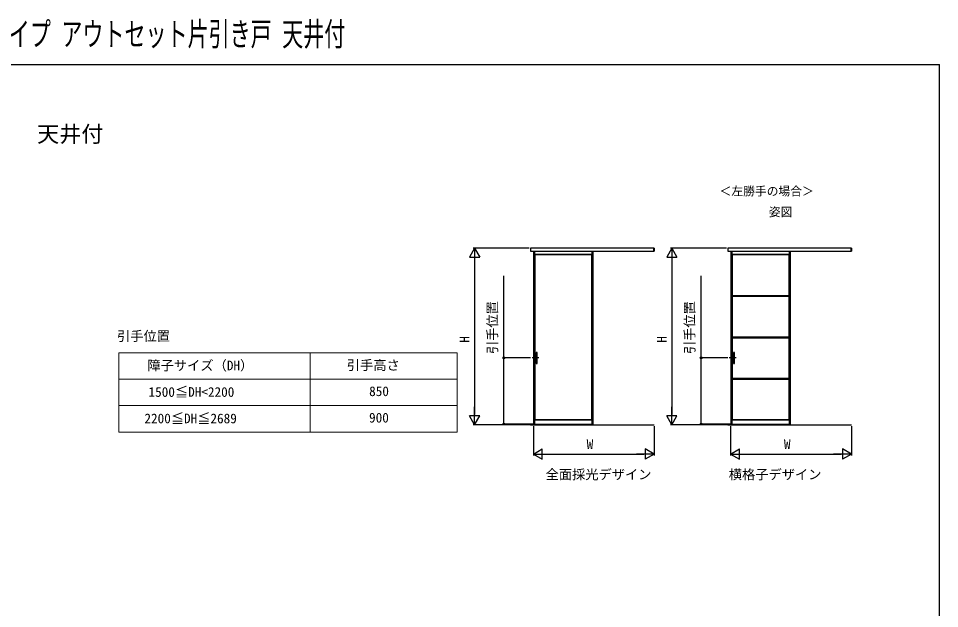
# Model space of a CAD drawing. Units: millimetres, scale not verified. Extents: x -525 to 525, y -783 to 779.
# Drawn here: x -101 to 525, y 377 to 779 of the extents above; entities that cross this region are included whole.
import ezdxf
from ezdxf.enums import TextEntityAlignment as Align

# ---------------------------------------------------------------- set-up
doc = ezdxf.new("R2010")
doc.units = ezdxf.units.MM
doc.header["$LTSCALE"] = 4
doc.layers.add('0-1_TABLE1', color=7, linetype='Continuous', lineweight=18)
for name, color, linetype in [('0-2_USER1', 3, 'Continuous'), ('0-4_YKK_12', 2, 'Continuous'), ('0-6_YKK_A1', 4, 'Continuous'), ('0-7_YKK_D', 6, 'Continuous'), ('0-8_YKK_ZWAK', 7, 'Continuous')]:
    doc.layers.add(name, color=color, linetype=linetype)
doc.styles.add('ＭＳ ゴシック', font='')
doc.styles.get('ＭＳ ゴシック').set_extended_font_data('MS Gothic')

msp = doc.modelspace()

# ---------------------------------------------------------------- linework, layer by layer
at = {"layer": '0-1_TABLE1'}
for p, q in [((-32.972, 551.3), (197.028, 551.3)), ((-32.972, 551.3), (-32.972, 497.3)), ((97.028, 551.3), (97.028, 497.3)), ((197.028, 551.3), (197.028, 497.3)), ((-32.972, 533.3), (197.028, 533.3)), ((-32.972, 515.3), (197.028, 515.3)), ((-32.972, 497.3), (197.028, 497.3))]:
    msp.add_line(p, q, dxfattribs=at)
at = {"layer": '0-4_YKK_12'}
for p, q in [((252.553, 547.75), (247.878, 547.75)), ((386.703, 547.75), (382.028, 547.75))]:
    msp.add_line(p, q, dxfattribs=at)
at = {"layer": '0-6_YKK_A1'}
for p, q in [((330.953, 622.3), (246.953, 622.3)), ((246.953, 620.35), (330.953, 620.35)), ((248.853, 620.35), (248.853, 502.875)), ((248.853, 620.35), (248.853, 502.875)), ((249.553, 620.35), (249.553, 502.75)), ((288.853, 502.75), (288.853, 620.35)), ((289.553, 502.875), (289.553, 620.35)), ((465.103, 622.3), (381.103, 622.3)), ((381.103, 620.35), (465.103, 620.35)), ((383.003, 620.35), (383.003, 502.875)), ((383.703, 620.35), (383.703, 502.75)), ((423.003, 502.75), (423.003, 620.35)), ((423.703, 502.875), (423.703, 620.35)), ((288.853, 618.2), (249.553, 618.2)), ((288.853, 617.9), (249.553, 617.9)), ((249.853, 617.9), (249.853, 505.65)), ((288.553, 505.65), (288.553, 617.9)), ((423.003, 618.2), (383.703, 618.2)), ((423.003, 617.9), (383.703, 617.9)), ((384.003, 617.9), (384.003, 590.288)), ((422.703, 590.288), (422.703, 617.9)), ((383.703, 590.288), (423.003, 590.288)), ((383.703, 589.687), (423.003, 589.687)), ((384.003, 589.687), (384.003, 562.075)), ((422.703, 562.075), (422.703, 589.687)), ((383.703, 562.075), (423.003, 562.075)), ((383.703, 561.475), (423.003, 561.475)), ((384.003, 561.475), (384.003, 533.863)), ((422.703, 533.863), (422.703, 561.475)), ((383.703, 533.863), (423.003, 533.863)), ((383.703, 533.262), (423.003, 533.262)), ((384.003, 533.262), (384.003, 505.65)), ((422.703, 505.65), (422.703, 533.262)), ((246.953, 502.3), (330.953, 502.3)), ((246.953, 502.3), (330.953, 502.3)), ((249.553, 502.95), (248.853, 502.95)), ((248.978, 502.75), (289.428, 502.75)), ((288.853, 505.65), (249.553, 505.65)), ((288.853, 505.35), (249.553, 505.35)), ((288.853, 502.95), (289.553, 502.95)), ((381.103, 502.3), (465.103, 502.3)), ((383.703, 502.95), (383.003, 502.95)), ((383.128, 502.75), (423.578, 502.75)), ((423.003, 505.65), (383.703, 505.65)), ((423.003, 505.35), (383.703, 505.35)), ((423.003, 502.95), (423.703, 502.95))]:
    msp.add_line(p, q, dxfattribs=at)
for points in [[(246.878, 620.35), (247.153, 620.35), (247.153, 622.3), (246.878, 622.3)], [(331.028, 620.35), (330.753, 620.35), (330.753, 622.3), (331.028, 622.3)], [(381.028, 620.35), (381.303, 620.35), (381.303, 622.3), (381.028, 622.3)], [(465.178, 620.35), (464.903, 620.35), (464.903, 622.3), (465.178, 622.3)], [(250.728, 544), (251.378, 544), (251.378, 551.5), (250.728, 551.5)], [(384.878, 544), (385.528, 544), (385.528, 551.5), (384.878, 551.5)]]:
    msp.add_lwpolyline(points, close=True, dxfattribs=at)
for centre, start, end in [((248.978, 502.875), 180, 270), ((289.428, 502.875), 270, 0), ((383.128, 502.875), 180, 270), ((423.578, 502.875), 270, 0)]:
    msp.add_arc(centre, 0.125, start, end, dxfattribs=at)
at = {"layer": '0-7_YKK_D'}
for p, q in [((208.803, 622.3), (205.303, 616.238)), ((245.878, 622.3), (207.803, 622.3)), ((208.803, 622.3), (212.303, 616.238)), ((208.803, 622.3), (208.803, 610.176)), ((342.953, 622.3), (339.453, 616.238)), ((380.028, 622.3), (341.953, 622.3)), ((342.953, 622.3), (346.453, 616.238)), ((342.953, 622.3), (342.953, 610.176)), ((205.303, 616.238), (212.303, 616.238)), ((208.803, 615.3), (208.803, 509.3)), ((339.453, 616.238), (346.453, 616.238)), ((342.953, 615.3), (342.953, 509.3)), ((246.878, 547.75), (227.803, 547.75)), ((381.028, 547.75), (361.953, 547.75)), ((208.803, 502.3), (208.803, 514.424)), ((342.953, 502.3), (342.953, 514.424)), ((208.803, 502.3), (205.303, 508.362)), ((212.303, 508.362), (205.303, 508.362)), ((208.803, 502.3), (212.303, 508.362)), ((342.953, 502.3), (339.453, 508.362)), ((346.453, 508.362), (339.453, 508.362)), ((342.953, 502.3), (346.453, 508.362)), ((247.803, 502.3), (207.803, 502.3)), ((249.003, 502.75), (227.803, 502.75)), ((248.803, 501.3), (248.803, 481.3)), ((330.953, 501.3), (330.953, 481.3)), ((381.953, 502.3), (341.953, 502.3)), ((383.153, 502.75), (361.953, 502.75)), ((382.953, 501.3), (382.953, 481.3)), ((465.103, 501.3), (465.103, 481.3)), ((248.803, 482.3), (254.865, 485.8)), ((248.803, 482.3), (254.865, 478.8)), ((248.803, 482.3), (260.927, 482.3)), ((254.865, 478.8), (254.865, 485.8)), ((255.803, 482.3), (323.953, 482.3)), ((330.953, 482.3), (318.828, 482.3)), ((330.953, 482.3), (324.891, 485.8)), ((324.891, 485.8), (324.891, 478.8)), ((330.953, 482.3), (324.891, 478.8)), ((382.953, 482.3), (389.015, 485.8)), ((382.953, 482.3), (389.015, 478.8)), ((382.953, 482.3), (395.077, 482.3)), ((389.015, 478.8), (389.015, 485.8)), ((389.953, 482.3), (458.103, 482.3)), ((465.103, 482.3), (452.978, 482.3)), ((465.103, 482.3), (459.041, 485.8)), ((459.041, 485.8), (459.041, 478.8)), ((465.103, 482.3), (459.041, 478.8))]:
    msp.add_line(p, q, dxfattribs=at)
for points in [[(228.803, 502.75), (228.803, 547.75), (228.803, 603.465)], [(362.953, 502.75), (362.953, 547.75), (362.953, 603.465)]]:
    msp.add_lwpolyline(points, dxfattribs=at)
for centre in [(228.803, 547.75), (362.953, 547.75), (228.803, 502.75), (362.953, 502.75)]:
    msp.add_circle(centre, 0.637, dxfattribs=at)
at = {"layer": '0-8_YKK_ZWAK'}
msp.add_line((-525, 747.3), (525, 747.3), dxfattribs=at)
msp.add_lwpolyline([(-525, -782.7), (525, -782.7), (525, 747.3)], dxfattribs=at)

# ---------------------------------------------------------------- texts
at = {"layer": '0-1_TABLE1', "style": 'ＭＳ ゴシック'}
for s, p in [('障子サイズ（DH）', (-13.637, 537.314)), ('引手高さ', (121.971, 537.544)), ('1500≦DH<2200', (-12.87, 519.289)), ('850', (137.133, 519.8)), ('2200≦DH≦2689', (-15.657, 501.289)), ('900', (137.082, 501.8))]:
    msp.add_text(s, height=6.598, dxfattribs=at).set_placement(p, align=Align.BOTTOM_LEFT)
at = {"layer": '0-2_USER1', "style": 'ＭＳ ゴシック', "width": 0.65}
msp.add_text('インテリアドアシリーズ famitto 室内引戸 famitto G ガラスタイプ アウトセット片引き戸 天井付', height=16.13, dxfattribs=at).set_placement((-522.219, 755.175), align=Align.BOTTOM_LEFT)
at = {"layer": '0-2_USER1', "style": 'ＭＳ ゴシック'}
for s, height, p in [('■アウトセット引戸 片引き戸 天井付／片引き戸（入隅） 天井付', 11, (-486.153, 691.26)), ('＜左勝手の場合＞', 5.865, (375.457, 656.436)), ('姿図', 5.865, (408.911, 642.3)), ('引手位置', 6.598, (-34.297, 557.355)), ('全面採光デザイン\u3000', 6.598, (257.111, 463.19)), ('横格子デザイン\u3000', 6.598, (381.67, 463.19))]:
    msp.add_text(s, height=height, dxfattribs=at).set_placement(p, align=Align.BOTTOM_LEFT)
at = {"layer": '0-7_YKK_D', "style": 'ＭＳ ゴシック'}
for s, p in [('引手位置', (226.178, 550.368)), ('引手位置', (360.328, 550.368)), ('H', (207.303, 558.107)), ('H', (341.453, 558.107))]:
    msp.add_text(s, height=6.598, rotation=90, dxfattribs=at).set_placement(p, align=Align.BOTTOM_LEFT)
for p in [(285.02, 483.8), (419.17, 483.8)]:
    msp.add_text('W', height=6.598, dxfattribs=at).set_placement(p, align=Align.BOTTOM_LEFT)

doc.saveas('drawing.dxf')
